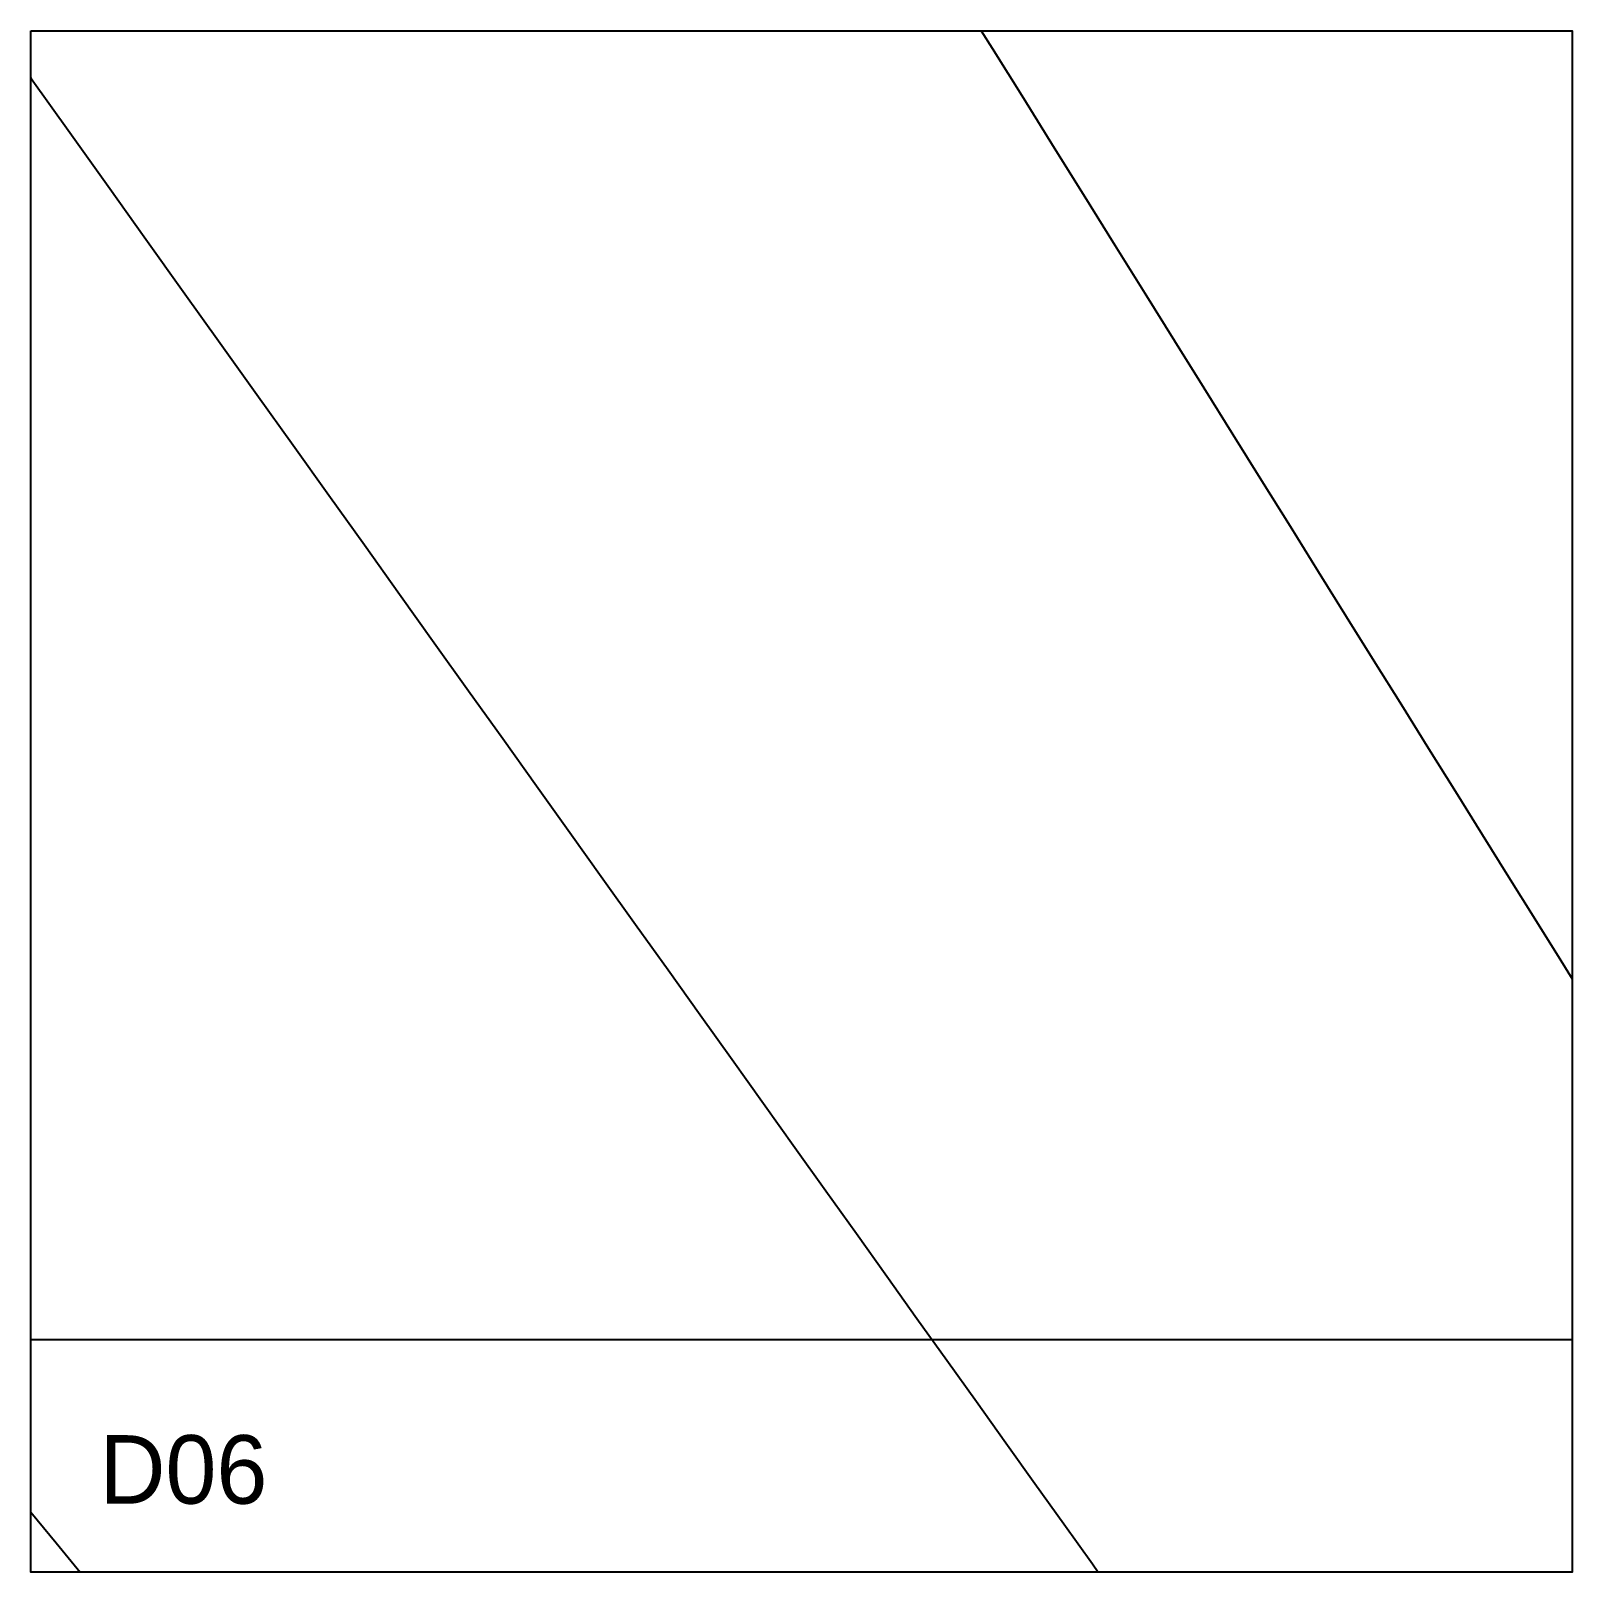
# Model space of a CAD drawing. Header units: millimetres. Extents: x 0 to 900, y 0 to 900.
import ezdxf

# ---------------------------------------------------------------- set-up
doc = ezdxf.new("R2010")
doc.units = ezdxf.units.MM
for name, color, linetype in [('CUT', 1, 'Continuous'), ('DECL', 30, 'Continuous'), ('HOUR', 7, 'Continuous'), ('HOUR15', 9, 'Continuous'), ('HOUR30', 8, 'Continuous'), ('ID', 3, 'Continuous')]:
    doc.layers.add(name, color=color, linetype=linetype)

msp = doc.modelspace()

# ---------------------------------------------------------------- linework, layer by layer
at = {"layer": 'CUT'}
msp.add_lwpolyline([(0, 900), (900, 900), (900, 0), (0, 0), (0, 900)], close=True, dxfattribs=at)
at = {"layer": 'DECL'}
msp.add_lwpolyline([(0, 135.94), (25.67, 135.94), (68.96, 135.94), (111.65, 135.94), (153.75, 135.94), (195.28, 135.94), (236.26, 135.94), (276.68, 135.94), (316.57, 135.94), (355.95, 135.94), (394.81, 135.94), (433.17, 135.94), (471.04, 135.94), (508.44, 135.94), (545.37, 135.94), (581.84, 135.94), (617.87, 135.94), (653.45, 135.94), (688.61, 135.94), (723.35, 135.94), (757.68, 135.94), (791.61, 135.94), (825.15, 135.94), (858.29, 135.94), (891.07, 135.94), (900, 135.94)], dxfattribs=at)
at = {"layer": 'HOUR'}
msp.add_lwpolyline([(0, 35.01), (14.79, 17.06), (28.86, 0)], dxfattribs=at)
at = {"layer": 'HOUR15'}
msp.add_lwpolyline([(0, 872.5), (0.27, 872.12), (22.83, 840.54), (45.14, 809.31), (67.21, 778.42), (89.04, 747.86), (110.63, 717.63), (132, 687.71), (153.14, 658.12), (174.07, 628.82), (194.78, 599.84), (215.27, 571.14), (235.56, 542.74), (255.64, 514.62), (275.53, 486.79), (295.22, 459.23), (314.71, 431.93), (334.02, 404.91), (353.14, 378.14), (372.08, 351.63), (390.84, 325.36), (409.43, 299.35), (427.84, 273.57), (446.08, 248.04), (464.16, 222.73), (482.07, 197.66), (499.82, 172.8), (517.41, 148.17), (534.85, 123.76), (552.14, 99.56), (569.28, 75.57), (586.27, 51.79), (603.11, 28.2), (619.82, 4.82), (623.26, 0)], dxfattribs=at)
at = {"layer": 'HOUR30'}
msp.add_lwpolyline([(555, 900), (561.32, 889.85), (579.53, 860.64), (597.54, 831.74), (615.37, 803.13), (633.02, 774.81), (650.49, 746.78), (667.78, 719.02), (684.91, 691.54), (701.87, 664.33), (718.66, 637.38), (735.3, 610.69), (751.77, 584.26), (768.09, 558.08), (784.25, 532.14), (800.27, 506.44), (816.14, 480.98), (831.86, 455.75), (847.44, 430.75), (862.88, 405.97), (878.19, 381.41), (893.36, 357.07), (900, 346.41)], dxfattribs=at)

# ---------------------------------------------------------------- texts
at = {"layer": 'ID'}
msp.add_text('D06', height=40, dxfattribs=at).set_placement((40, 40))

doc.saveas('drawing.dxf')
